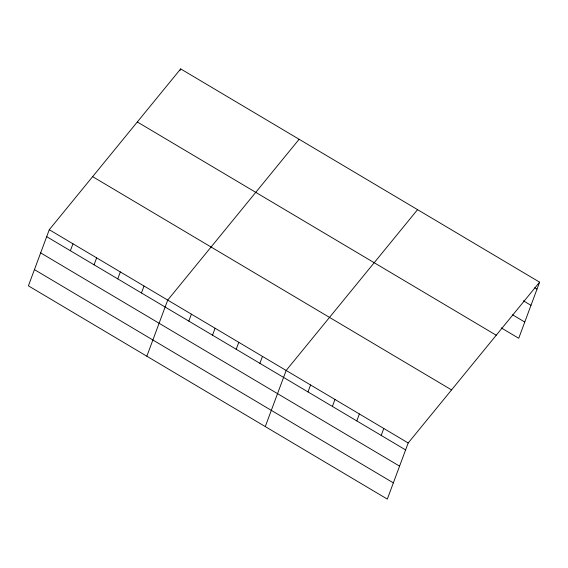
<?xml version="1.0" encoding="UTF-8"?>
<svg xmlns="http://www.w3.org/2000/svg" width="568" height="568" viewBox="0 0 568 568"><rect width="100%" height="100%" fill="white"/><g stroke="black" fill="none" stroke-linecap="round" stroke-linejoin="round"><path stroke-width="0.85" d="M49.274 229.72L28.4 285.839L387.319 499.102L408.193 442.976L539.6 282.161L180.681 68.898L49.274 229.72L408.193 442.976M70.382 250.736L72.96 243.793M94.068 264.809L96.645 257.872M180.106 70.439L180.681 68.898M117.753 278.888L120.338 271.944M141.446 292.96L144.023 286.016M146.842 356.214L167.716 300.096L299.123 139.274M188.824 321.112L191.402 314.168M212.51 335.184L215.094 328.247M236.196 349.263L238.78 342.319M259.888 363.335L262.466 356.392M265.284 426.589L286.158 370.471L417.565 209.649M307.984 391.913L310.561 384.969M332.386 406.411L334.971 399.474M356.796 420.916L359.374 413.973M381.199 435.415L383.783 428.478M539.6 282.161L518.726 338.279L501.189 327.857M534.729 287.742L537.016 289.098M523.355 300.799L530.981 305.328M512.563 314.8L524.761 322.049M137.314 121.971L496.233 335.226M92.634 176.648L451.553 389.911M46.69 236.657L405.609 449.92M40.655 252.888L399.574 466.15M34.435 269.608L393.354 482.871"/></g></svg>
